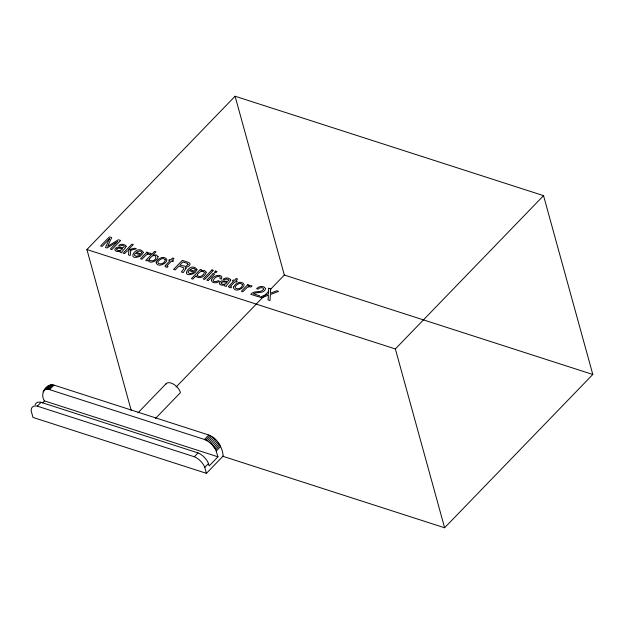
<?xml version="1.0" encoding="UTF-8"?>
<svg xmlns="http://www.w3.org/2000/svg" width="624" height="624" viewBox="0 0 624 624"><rect width="100%" height="100%" fill="white"/><g stroke="black" fill="none" stroke-linecap="round" stroke-linejoin="round"><path stroke-width="0.94" d="M206.435 473.335L204.633 466.924A12.145 6.544 44 0 0 194.766 456.901L36.956 406.037A12.145 6.544 44 0 0 31.223 411.029L32.947 417.425L206.435 473.335L223.228 455.965C222.323 447.127 217.269 438.391 208.79 435.022L53.968 385.102C45.864 383.089 39.523 394.228 44.468 400.904L217.955 456.823L209.157 465.925L208.338 463.094A12.145 6.544 44 0 0 198.471 453.063L40.661 402.199A12.145 6.544 44 0 0 35.116 404.82M48.493 385.804L43.079 391.88M131.251 410.561L86.9 249.53L235.084 96.229L543.543 195.647L592.8 374.47L444.616 527.771L222.3 456.121M43.547 390.975L47.837 386.537M44.203 390.242L49.335 385.265M45.045 389.704L46.059 389.36L50.349 384.922M46.059 389.36L47.206 389.228L51.503 384.79M47.206 389.228L48.485 389.298L52.775 384.86M49.678 389.548L53.968 385.102M37.354 406.13L41.059 402.301M42.432 403.01L44.468 400.904M137.959 412.846L166.39 383.432M176.077 387.052L268.772 291.151M270.808 289.052L284.341 275.051L235.084 96.229M155.431 418.501L180.476 392.59A9.493 5.109 44 0 0 173.059 383.9A9.493 5.109 44 0 0 165.61 384.54M48.485 389.298L204.5 439.46L208.79 435.022M204.5 439.46L205.795 440.037L210.093 435.599M205.795 440.037L207.106 440.747L211.403 436.309M207.106 440.747L208.408 441.581L212.698 437.135M194.345 456.729L198.05 452.899M208.408 441.581L209.68 442.525L213.97 438.087M209.68 442.525L210.904 443.57L215.194 439.124M217.955 456.823L215.725 449.686L212.066 444.694L216.356 440.255M213.143 445.887L217.433 441.449M214.118 447.127L218.408 442.689M214.984 448.406L219.274 443.96M215.725 449.686L220.015 445.247M216.325 450.965L220.615 446.527M204.781 467.329L208.486 463.499M444.616 527.771L395.359 348.949L543.543 195.647M284.341 275.051L592.8 374.47M86.9 249.53L395.359 348.949M210.904 443.57L212.066 444.694M265.567 288.522C264.599 294.146 256.994 291.47 253.406 293.787L259.646 295.799L258.632 296.845L250.786 294.317C253.991 290.074 260.465 293.28 263.585 289.442L263.281 288.194L261.76 287.633L259.615 287.999L258.04 289.177L256.581 288.701C258.64 286.205 263.882 285.301 265.567 288.522M206.193 272.197C205.616 276.143 199.703 279.474 196.357 276.635L196.123 275.73L192.855 279.1L191.42 278.639L200.327 269.428L201.724 269.872L200.881 270.754L204.563 270.535L206.193 272.197M126.181 246.191C125.338 249.038 121.602 250.981 121.758 252.767L120.12 252.252L120.315 251.121C118.482 252.205 113.069 251.254 115.378 248.399C117.71 245.185 122.312 249.553 124.379 246.698L123.856 245.84L121.984 245.31L119.917 246.113L118.576 245.684C120.533 243.586 124.636 243.828 126.181 246.191M230.693 279.88C229.858 282.719 226.114 284.661 226.27 286.455L224.632 285.94L224.835 284.801C222.994 285.893 217.581 284.934 219.89 282.087C222.23 278.873 226.824 283.241 228.891 280.387L228.368 279.529L226.496 278.99L224.429 279.802L223.096 279.365C225.046 277.274 229.148 277.516 230.693 279.88M158.067 256.651C157.771 260.754 149.705 264.732 147.935 260.06L147.116 260.902L145.798 260.481L154.588 251.378L155.984 251.831L152.802 255.122L156.296 254.966L158.067 256.651M156.14 262.259C157.279 270.005 173.012 260.099 164.089 257.533A4.501 2.8 -15.4 0 0 161.132 257.798L158.301 259.327L156.14 262.259M233.392 287.157C234.53 294.902 250.263 284.996 241.34 282.43A4.501 2.8 -15.4 0 0 238.384 282.695L235.552 284.224L233.392 287.157M165.282 259.787C164.26 266.604 152.092 263.874 161.382 258.874A2.496 1.552 -15.4 0 1 163.387 258.562L165.282 259.787M242.533 284.684C241.511 291.502 229.336 288.772 238.625 283.772A2.496 1.552 -15.4 0 1 240.638 283.46L242.533 284.684M268.733 288.21L268.398 293.896L259.709 297.196L261.62 297.812L268.476 295.129L268.031 299.879L270.005 300.511L270.371 294.536L278.577 291.385L276.682 290.776L270.364 293.288L270.722 288.85L268.733 288.21M211.637 280.043C211.193 282.227 213.946 282.929 215.615 282.781A3.744 2.332 -15.4 0 0 217.916 282.149L219.437 281.143L218.041 280.699L216.2 281.619L213.868 281.369A2.246 1.404 -15.4 0 1 213.322 280.355C214.188 277.852 217.503 275.379 220.116 276.947L220.022 278.647L221.419 279.1C224.234 273.047 211.926 275.176 211.637 280.043M130.79 250.216L130.252 255.466L128.411 254.873L128.965 250.684L126.937 251.144L124.543 253.625L123.162 253.18L131.921 244.117L133.302 244.561L128.216 249.826L134.62 248.204L136.453 248.797L130.79 250.216M197.356 274.771L197.402 275.8C199.844 277.93 203.744 275.231 204.399 272.571L204.282 272.087C201.965 269.935 198.494 272.485 197.356 274.771M149.214 259.139L149.237 260.216C158.652 263.936 157.31 248.851 149.214 259.139M143.38 252.392L141.547 255.239L135.283 253.219L134.339 255.029L136.094 256.347L139.168 255.622L140.579 256.074C124.652 262.501 137.311 242.931 143.38 252.392M196.997 269.669L195.164 272.524L188.9 270.504L187.957 272.314L189.719 273.632L192.785 272.906L194.197 273.359C178.277 279.786 190.928 260.216 196.997 269.669M165.196 265.746L165.259 266.76L167.201 267.376L168.043 266.503L167.029 266.105L167.177 265.551L171.343 261.23L172.708 261.674L173.589 260.77L172.224 260.325L174.01 258.484L172.552 258.008L170.773 259.857L169.611 259.483L168.737 260.395L169.892 260.762L165.196 265.746M228.813 286.252L228.868 287.258L230.81 287.882L231.66 287.001L230.646 286.611L230.786 286.049L234.959 281.736L236.324 282.181L237.206 281.268L235.833 280.831L237.619 278.983L236.168 278.515L234.382 280.363L233.228 279.989L232.346 280.894L233.509 281.268L228.813 286.252M185.991 268.336L183.3 272.563L181.35 271.939L183.815 268.882L183.791 267.844L178.909 266.05L175.149 269.942L173.558 269.428L182.325 260.364L188.908 262.579L190.055 263.71L189.844 265.044L188.432 266.503L185.507 267.431L185.991 268.336M141.632 252.595L140.923 253.882L136.172 252.353L139.394 251.004L141.032 251.417L141.632 252.595M195.25 269.88L194.54 271.159L189.79 269.63L193.011 268.281L194.649 268.694L195.25 269.88M188.089 264.506L185.671 266.432L179.899 265.028L182.894 261.924L187.465 263.461L188.089 264.506M109.496 238.75L105.479 247.486L107.047 247.993L117.788 241.418L110.362 249.054L111.868 249.545L120.635 240.474L118.381 239.749L107.632 246.34L111.673 237.588L109.395 236.855L100.628 245.918L102.149 246.41L109.496 238.75M116.899 248.859L116.626 249.764C118.31 251.441 121.43 250.474 122.655 248.609L118.459 248.149L116.899 248.859M221.419 282.547L221.138 283.452C222.83 285.129 225.943 284.162 227.167 282.29L222.971 281.83L221.419 282.547M146.89 252.158L140.501 258.773L141.937 259.233L146.398 254.818L148.496 254.202L150.033 254.561L151.164 253.383L149.807 253.063L147.155 253.742L148.255 252.603L146.89 252.158M211.981 269.919L203.213 278.983L204.649 279.451L213.416 270.379L211.981 269.919M213.166 273.562L206.809 280.145L208.268 280.613L214.625 274.037L213.166 273.562M215.569 271.073L214.352 272.337L215.81 272.805L217.027 271.549L215.569 271.073M247.775 284.677L241.387 291.283L242.822 291.751L247.283 287.329L249.382 286.712L250.91 287.071L252.041 285.901L250.692 285.581L248.032 286.26L249.14 285.113L247.775 284.677"/></g></svg>
